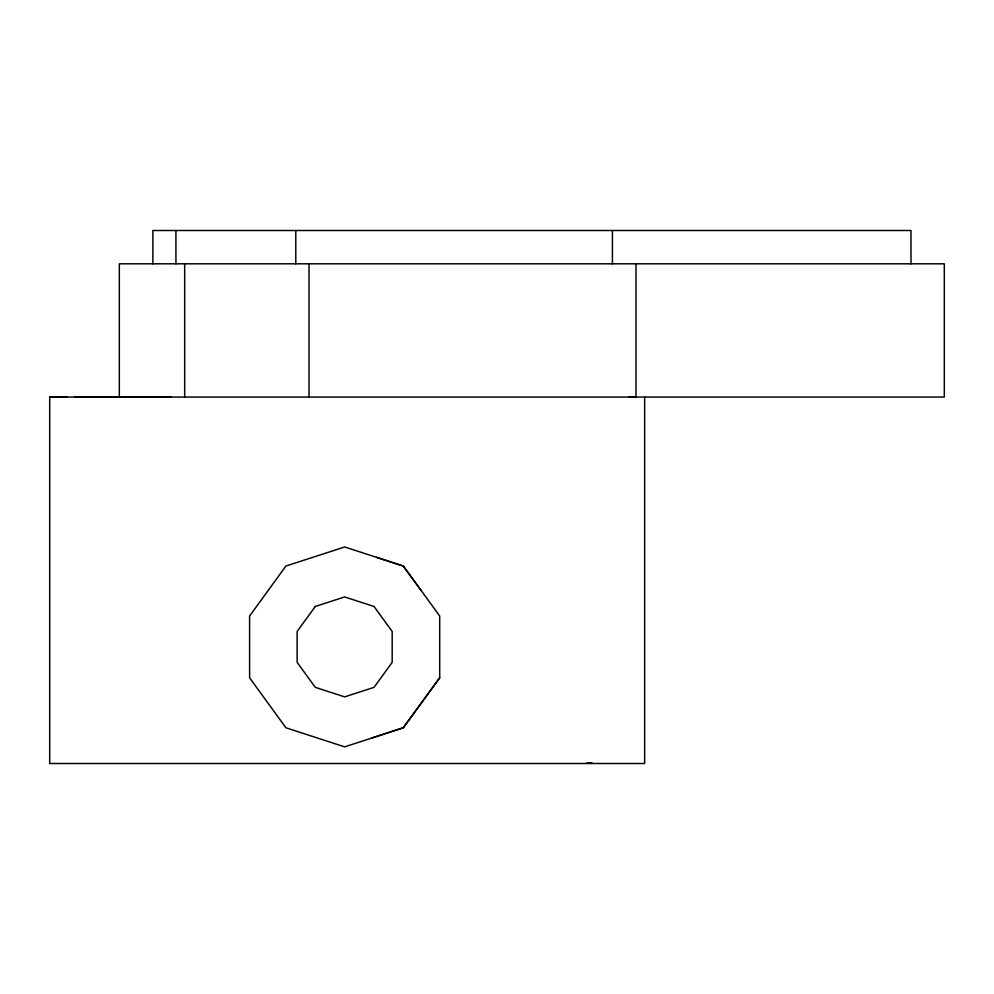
<?xml version="1.0" encoding="UTF-8"?>
<svg xmlns="http://www.w3.org/2000/svg" width="994" height="994" viewBox="0 0 994 994"><rect width="100%" height="100%" fill="white"/><g stroke="black" fill="none" stroke-linecap="round" stroke-linejoin="round"><path stroke-width="1.49" d="M184.673 397.053L184.673 263.808M309.022 397.053L309.022 263.808M439.708 677.796L403.402 727.77L344.657 746.854L285.912 727.77L249.606 677.796L249.606 616.031L285.912 566.058L344.657 546.973L403.402 566.058L439.708 616.031L439.708 677.796L403.179 727.77L371.433 738.144M644.646 397.053L644.646 763.504L49.7 763.504L49.7 397.066L66.871 397.053M74.836 397.066L116.658 397.053M118.361 397.066L171.378 397.053M629.239 397.053L635.986 397.053L635.986 263.808M49.7 397.066L944.3 397.053L944.3 263.808L119.33 263.808L119.33 397.053M376.527 557.323L403.179 566.058L421.444 590.896M910.976 263.808L910.976 230.496L152.877 230.496L152.877 263.808M612.428 230.496L612.428 263.808M295.79 230.496L295.79 263.808M175.938 230.496L175.938 263.808M587.193 762.907A943.492 1.59 -0.1 0 1 587.106 763.23M315.284 606.489L297.131 631.463L297.131 662.352L315.284 687.339L344.657 696.881L374.03 687.339L392.183 662.352L392.183 631.463L374.03 606.489L344.657 596.934L315.284 606.489"/></g></svg>
